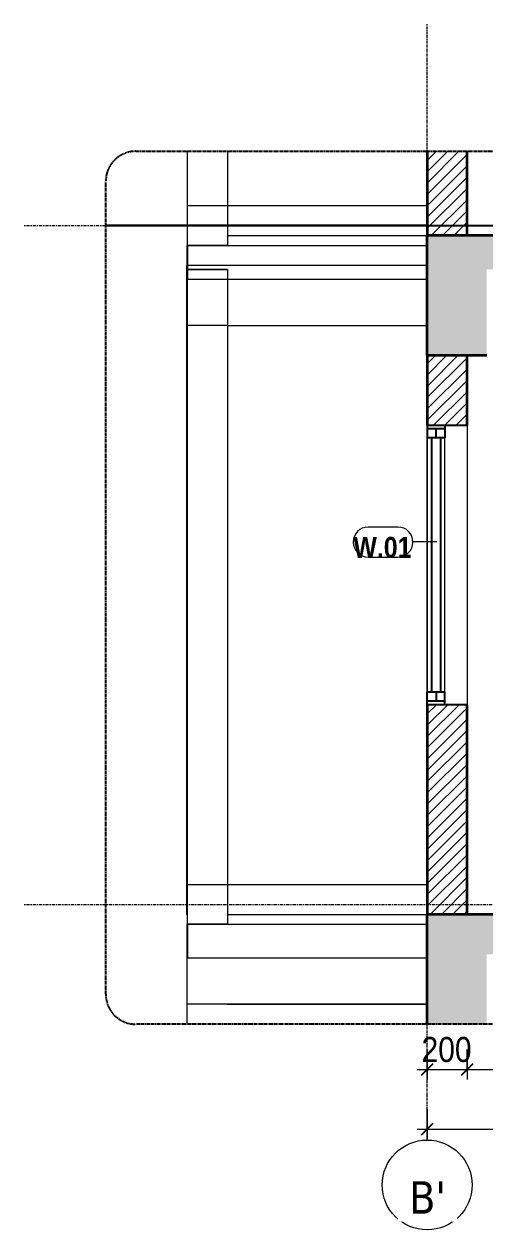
# Model space of a CAD drawing. Header units: millimetres. Extents: x 67190 to 250421, y 542 to 78637.
# Drawn here: x 110280 to 112587, y 570 to 6609 of the extents above; entities that cross this region are included whole.
import ezdxf

# ---------------------------------------------------------------- set-up
doc = ezdxf.new("R2010")
doc.units = ezdxf.units.MM
for name, pattern in [('Centre', [31.75, 6.35, -4.7625, 15.875, -4.7625]), ('Grid Line', [22.225, 12.7, -3.175, 3.175, -3.175]), ('Hidden', [7.14375, 4.7625, -2.38125]), ('IMPORT-CENTER _2_', [40.64, 25.4, -5.08, 5.08, -5.08])]:
    doc.linetypes.add(name, pattern=pattern)
for name, color, linetype, lineweight in [('0-6', 130, 'Continuous', 5), ('A-ANNO-DIMS', 211, 'Continuous', 9), ('A-ANNO-DIMS-50', 211, 'Continuous', 9), ('A-DETL-GENF', 92, 'Continuous', 18), ('A-DETL-GENF-4', 92, 'Hidden', 25), ('A-DETL-GENF-5', 9, 'Continuous', 18), ('A-DETL-MEDM', 33, 'Continuous', 35), ('A-FLOR-3', 7, 'Continuous', 18), ('A-FLOR-LEVL-2', 51, 'Centre', 9), ('A-GLAZ', 151, 'Continuous', 18), ('A-GLAZ-1', 151, 'Continuous', 25), ('A-GLAZ-IDEN', 152, 'Continuous', 9), ('A-WALL', 113, 'Continuous', 18), ('A-WALL-2', 250, 'Continuous', 35), ('A-WALL-PATT-2', 111, 'Continuous', 18), ('G-IMPT', 8, 'Continuous', 18), ('G-IMPT-3', 8, 'IMPORT-CENTER _2_', 18), ('M-EQPM', 50, 'Continuous', 18), ('M-EQPM-2', 50, 'Continuous', 25), ('S-BEAM-2', 7, 'Continuous', 18), ('S-COLS', 52, 'Continuous', 18), ('S-GRID-1', 1, 'Grid Line', 9), ('S-GRID-IDEN', 1, 'Continuous', 9)]:
    doc.layers.add(name, color=color, linetype=linetype, lineweight=lineweight)
doc.styles.add('Arial_B_2', font='arialbd.ttf', dxfattribs={"width": 0.85, "height": 105})
doc.styles.add('Tahoma_B', font='tahomabd.ttf', dxfattribs={"height": 162.5})
doc.styles.add('UTM Avo', font='', dxfattribs={"width": 0.9, "height": 125})
doc.styles.get('UTM Avo').set_extended_font_data('UTM Avo')
doc.dimstyles.new('1_Dim_chi_tiet_2_5', dxfattribs={"dimscale": 304.8, "dimtxt": 124.912619, "dimasz": 0.19685, "dimexe": 0.164042, "dimexo": 0.0625, "dimgap": 0.016404, "dimtad": 1, "dimdec": 0, "dimrnd": 5, "dimzin": 0, "dimdsep": 46, "dimtxsty": 'UTM Avo', "dimblk1": 'OBLIQUE', "dimblk2": 'OBLIQUE', "dimsah": 1, "dimcen": 0.09, "dimdle": 0.164042, "dimazin": 0, "dimtfac": 1, "dimtdec": 4, "dimtix": 1, "dimtmove": 0, "dimatfit": 3, "dimfxl": 0.328084, "dimfxlon": 1, "dimtvp": 1, "dimtolj": 1, "dimtzin": 0, "dimarcsym": 2})
pattern_1 = [(45, (116194.962, 15875), (-28.28427, 28.28427), [])]

# ---------------------------------------------------------------- blocks, each defined once
blk = doc.blocks.new('NCV_TKTC_KET CAU_rvt-4-TKCS_CĂN HỘ LOẠI 5 - MẶT CẮT 3')
at = {"layer": 'A-FLOR-3'}
for p, q in [((23336.9, 5500), (23336.9, 5330)), ((23336.9, 5500), (24535.3, 5500)), ((24535.3, 5330), (23336.9, 5330)), ((23336.9, 2100), (23336.9, 1930)), ((23336.9, 2100), (24535.3, 2100)), ((24535.3, 1930), (23336.9, 1930))]:
    blk.add_line(p, q, dxfattribs=at)
at = {"layer": 'S-BEAM-2'}
for p, q in [((23335.3, 5700), (24536.9, 5700)), ((23335.3, 5700), (23335.3, 5500)), ((23335.3, 5100), (23335.3, 5500)), ((23535.3, 5100), (23335.3, 5100)), ((23535.3, 5100), (24535.3, 5100)), ((23335.3, 2300), (24536.9, 2300)), ((23335.3, 2300), (23335.3, 2100)), ((23335.3, 1700), (23335.3, 2100)), ((23535.3, 1700), (23335.3, 1700)), ((23535.3, 1700), (24535.3, 1700))]:
    blk.add_line(p, q, dxfattribs=at)
blk = doc.blocks.new('1_FAMILY RVT - W01-WxH 1400x1400xmm-389822-TKCS_CĂN HỘ LOẠI 5 - MẶT CẮT 3')
at = {"layer": 'A-GLAZ'}
for p, q in [((24536.9, 3200), (24536.9, 4600)), ((24736.9, 4600), (24736.9, 3200)), ((24536.9, 4536.5), (24536.9, 3263.5)), ((24625.8, 3263.5), (24625.8, 4536.5))]:
    blk.add_line(p, q, dxfattribs=at)
at = {"layer": 'A-GLAZ-1'}
for p, q in [((24536.9, 4600), (24736.9, 4600)), ((24536.9, 4600), (24536.9, 4536.5)), ((24625.8, 4600), (24625.8, 4536.5)), ((24625.8, 4581), (24536.9, 4581)), ((24625.8, 4536.5), (24536.9, 4536.5)), ((24559.2, 4536.5), (24559.2, 3263.5)), ((24581.4, 4536.5), (24581.4, 4581)), ((24603.6, 4536.5), (24603.6, 3263.5)), ((24625.8, 3263.5), (24536.9, 3263.5)), ((24536.9, 3200), (24536.9, 3263.5)), ((24581.4, 3263.5), (24581.4, 3219.1)), ((24625.8, 3200), (24625.8, 3263.5)), ((24536.9, 3219.1), (24625.8, 3219.1)), ((24736.9, 3200), (24536.9, 3200))]:
    blk.add_line(p, q, dxfattribs=at)
blk = doc.blocks.new('TKTC_XREF_251221_MB TANG 2-7 - TKTC_XREF_260130_MB TANG 2-5_dwg_THU NUOC - THU NUOC-444531-TKCS_MB TẦNG 1-4746804-TKCS_CĂN HỘ LOẠI 5 - MẶT CẮT 3')
at = {"layer": 'G-IMPT'}
for p, q in [((23635.7, 5600), (23785.7, 5600)), ((23785.7, 5600), (23635.7, 5600)), ((23660.7, 5600), (23760.7, 5600)), ((23760.7, 5600), (23660.7, 5600)), ((23676.6, 5600), (23670.6, 5600)), ((23670.6, 5600), (23676.6, 5600)), ((23683, 5600), (23689, 5600)), ((23689, 5600), (23683, 5600)), ((23695.4, 5600), (23701.4, 5600)), ((23701.4, 5600), (23695.4, 5600)), ((23713.9, 5600), (23707.9, 5600)), ((23707.9, 5600), (23713.9, 5600)), ((23713.9, 5600), (23707.9, 5600)), ((23707.9, 5600), (23713.9, 5600)), ((23710.7, 5600), (23710.7, 5600)), ((23710.7, 5600), (23710.7, 5600)), ((23710.7, 5600), (23710.7, 5600)), ((23710.7, 5600), (23710.7, 5600)), ((23725.9, 5600), (23719.9, 5600)), ((23719.9, 5600), (23725.9, 5600)), ((23738.3, 5600), (23732.3, 5600)), ((23732.3, 5600), (23738.3, 5600)), ((23744.7, 5600), (23750.7, 5600)), ((23750.7, 5600), (23744.7, 5600))]:
    blk.add_line(p, q, dxfattribs=at)
blk = doc.blocks.new('TKTC_XREF_251221_MB TANG 2-7 - TKTC_XREF_260130_MB TANG 2-5_dwg_$cc-V80-TKCS_CĂN HỘ LOẠI 5 - MẶT CẮT 3')
at = {"layer": 'G-IMPT-3'}
for p, q in [((24231.9, 5600), (24384.9, 5600)), ((24308.4, 5600), (24308.4, 5600))]:
    blk.add_line(p, q, dxfattribs=at)
at = {"layer": 'M-EQPM'}
for p, q in [((24308.4, 5600), (24251.5, 5600)), ((24251.5, 5600), (24365.2, 5600)), ((24362.4, 5600), (24254.3, 5600)), ((24254.3, 5600), (24308.4, 5600)), ((24308.4, 5600), (24362.4, 5600)), ((24365.2, 5600), (24308.4, 5600))]:
    blk.add_line(p, q, dxfattribs=at)
blk = doc.blocks.new('TKTC_XREF_251221_MB TANG 2-7 - TKTC_XREF_260130_MB TANG 2-5_dwg_CUM U_DN100-V76-TKCS_CĂN HỘ LOẠI 5 - MẶT CẮT 3')
at = {"layer": 'G-IMPT'}
for p, q in [((28750.6, 5600), (28735.3, 5600)), ((28735.3, 5600), (28737.2, 5600)), ((28740.1, 5600), (28737.2, 5600)), ((28737.2, 5600), (28748.7, 5600)), ((28747.3, 5600), (28738.7, 5600)), ((28739, 5600), (28876.6, 5600)), ((28745.8, 5600), (28740.1, 5600)), ((28741.4, 5600), (28740.4, 5600)), ((28745.5, 5600), (28740.4, 5600)), ((28744.6, 5600), (28741.4, 5600)), ((28744.6, 5600), (28741.4, 5600)), ((28744.6, 5600), (28741.4, 5600)), ((28745.5, 5600), (28744.6, 5600)), ((28748.7, 5600), (28745.8, 5600)), ((28747, 5600), (28868.7, 5600)), ((28747, 5600), (28751, 5600)), ((28748.7, 5600), (28750.6, 5600)), ((28751, 5600), (28864.7, 5600)), ((28868.7, 5600), (28864.7, 5600)), ((28880.3, 5600), (28865, 5600)), ((28865, 5600), (28866.9, 5600)), ((28869.8, 5600), (28866.9, 5600)), ((28866.9, 5600), (28878.4, 5600)), ((28877, 5600), (28868.3, 5600)), ((28875.5, 5600), (28869.8, 5600)), ((28871, 5600), (28870.1, 5600)), ((28875.2, 5600), (28870.1, 5600)), ((28874.2, 5600), (28871, 5600)), ((28874.2, 5600), (28871, 5600)), ((28874.2, 5600), (28871, 5600)), ((28875.2, 5600), (28874.2, 5600)), ((28878.4, 5600), (28875.5, 5600)), ((28878.4, 5600), (28880.3, 5600))]:
    blk.add_line(p, q, dxfattribs=at)
blk = doc.blocks.new('TKTC_XREF_251221_MB TANG 2-7 - TKTC_XREF_260130_MB TANG 2-5_dwg_$cc-V81-TKCS_CĂN HỘ LOẠI 5 - MẶT CẮT 3')
at = {"layer": 'G-IMPT-3'}
for p, q in [((24413.7, 5600), (24534.8, 5600)), ((24473.9, 5600), (24474.6, 5600))]:
    blk.add_line(p, q, dxfattribs=at)
at = {"layer": 'M-EQPM'}
for p, q in [((24474.3, 5600), (24429.3, 5600)), ((24429.3, 5600), (24519.3, 5600)), ((24519.3, 5600), (24474.3, 5600)), ((24474.5, 5600), (24474.5, 5600))]:
    blk.add_line(p, q, dxfattribs=at)
blk = doc.blocks.new('TKTC_XREF_251221_MB TANG 2-7 - TKTC_XREF_260130_MB TANG 2-5_dwg_CUM U_DN100-V82-TKCS_CĂN HỘ LOẠI 5 - MẶT CẮT 3')
at = {"layer": 'G-IMPT'}
for p, q in [((24418.9, 5600), (24416.6, 5600)), ((24424.5, 5600), (24417.7, 5600)), ((24418, 5600), (24527, 5600)), ((24418, 5600), (24418, 5600)), ((24423.4, 5600), (24418.9, 5600)), ((24418.9, 5600), (24418.9, 5600)), ((24419.9, 5600), (24419.1, 5600)), ((24422.4, 5600), (24419.9, 5600)), ((24422.4, 5600), (24419.9, 5600)), ((24422.4, 5600), (24419.9, 5600)), ((24423.1, 5600), (24422.4, 5600)), ((24425.7, 5600), (24423.4, 5600)), ((24423.4, 5600), (24423.4, 5600)), ((24424.4, 5600), (24520.7, 5600)), ((24427.5, 5600), (24517.5, 5600)), ((24521.5, 5600), (24519.2, 5600)), ((24527.2, 5600), (24520.3, 5600)), ((24526, 5600), (24521.5, 5600)), ((24521.5, 5600), (24521.5, 5600)), ((24522.5, 5600), (24521.7, 5600)), ((24525, 5600), (24522.5, 5600)), ((24525, 5600), (24522.5, 5600)), ((24525, 5600), (24522.5, 5600)), ((24525.8, 5600), (24525, 5600)), ((24528.3, 5600), (24526, 5600)), ((24526, 5600), (24526, 5600)), ((24526.9, 5600), (24527, 5600))]:
    blk.add_line(p, q, dxfattribs=at)
at = {"layer": 'G-IMPT', "flags": 128}
for points in [[(24425.7, 5600), (24427.2, 5600), (24427.2, 5600), (24415.1, 5600), (24415.1, 5600), (24416.6, 5600)], [(24416.6, 5600), (24416.6, 5600), (24425.7, 5600), (24425.7, 5600)], [(24423.1, 5600), (24423.1, 5600), (24419.1, 5600), (24419.1, 5600)], [(24424.3, 5600), (24424.4, 5600), (24427.5, 5600)], [(24520.6, 5600), (24520.7, 5600), (24517.5, 5600)], [(24528.3, 5600), (24529.8, 5600), (24529.8, 5600), (24517.7, 5600), (24517.7, 5600), (24519.2, 5600)], [(24519.2, 5600), (24519.2, 5600), (24528.3, 5600), (24528.3, 5600)], [(24525.8, 5600), (24525.8, 5600), (24521.7, 5600), (24521.7, 5600)]]:
    blk.add_lwpolyline(points, dxfattribs=at)
blk = doc.blocks.new('TKTC_XREF_251221_MB TANG 2-7 - TKTC_XREF_260130_MB TANG 2-5_dwg_$cc-V87-TKCS_CĂN HỘ LOẠI 5 - MẶT CẮT 3')
at = {"layer": 'G-IMPT-3'}
for p, q in [((24345.4, 5600), (24498.4, 5600)), ((24421.9, 5600), (24421.9, 5600))]:
    blk.add_line(p, q, dxfattribs=at)
at = {"layer": 'M-EQPM'}
for p, q in [((24421.9, 5600), (24367.8, 5600)), ((24367.8, 5600), (24421.9, 5600)), ((24421.9, 5600), (24409.4, 5600)), ((24409.4, 5600), (24421.9, 5600)), ((24421.9, 5600), (24434.4, 5600)), ((24434.4, 5600), (24421.9, 5600)), ((24478.8, 5600), (24478.8, 5600))]:
    blk.add_line(p, q, dxfattribs=at)
blk = doc.blocks.new('TKTC_XREF_251221_MB TANG 2-7 - TKTC_XREF_260130_MB TANG 2-5_dwg_CUM U_DN100-V88-TKCS_CĂN HỘ LOẠI 5 - MẶT CẮT 3')
at = {"layer": 'G-IMPT'}
for p, q in [((24421.9, 5600), (24354.8, 5600)), ((24354.8, 5600), (24421.9, 5600)), ((24421.9, 5600), (24362.6, 5600)), ((24362.6, 5600), (24421.9, 5600)), ((24421.9, 5600), (24421.9, 5600)), ((24486.7, 5600), (24421.9, 5600)), ((24486.7, 5600), (24421.9, 5600)), ((24486.8, 5600), (24421.9, 5600)), ((24486.8, 5600), (24421.9, 5600)), ((24488.7, 5600), (24486.7, 5600)), ((24486.7, 5600), (24488.7, 5600)), ((24488.7, 5600), (24486.8, 5600)), ((24486.8, 5600), (24488.7, 5600)), ((24493.5, 5600), (24488.7, 5600)), ((24488.7, 5600), (24493.5, 5600)), ((24488.7, 5600), (24493.5, 5600)), ((24488.7, 5600), (24493.5, 5600)), ((24493.5, 5600), (24488.7, 5600)), ((24488.7, 5600), (24493.5, 5600)), ((24488.7, 5600), (24493.5, 5600)), ((24488.7, 5600), (24493.5, 5600)), ((24493.5, 5600), (24493.5, 5600)), ((24493.5, 5600), (24493.5, 5600)), ((24494.4, 5600), (24499.8, 5600)), ((24499.8, 5600), (24494.4, 5600)), ((24494.4, 5600), (24499.8, 5600)), ((24499.8, 5600), (24494.4, 5600)), ((24500.8, 5600), (24499.8, 5600)), ((24499.8, 5600), (24500.8, 5600)), ((24500.8, 5600), (24499.8, 5600)), ((24499.8, 5600), (24500.8, 5600))]:
    blk.add_line(p, q, dxfattribs=at)
blk = doc.blocks.new('TKTC_XREF_251221_MB TANG 2-7 - TKTC_XREF_260130_MB TANG 2-5_dwg_THU NUOC - THU NUOC-444531-TKCS_MB TẦNG 1-4746810-TKCS_CĂN HỘ LOẠI 5 - MẶT CẮT 3')
at = {"layer": 'G-IMPT'}
for p, q in [((25012, 5600), (25162, 5600)), ((25162, 5600), (25012, 5600)), ((25037, 5600), (25137, 5600)), ((25137, 5600), (25037, 5600)), ((25052.9, 5600), (25046.9, 5600)), ((25046.9, 5600), (25052.9, 5600)), ((25059.3, 5600), (25065.3, 5600)), ((25065.3, 5600), (25059.3, 5600)), ((25071.7, 5600), (25077.7, 5600)), ((25077.7, 5600), (25071.7, 5600)), ((25090.2, 5600), (25084.2, 5600)), ((25084.2, 5600), (25090.2, 5600)), ((25090.2, 5600), (25084.2, 5600)), ((25084.2, 5600), (25090.2, 5600)), ((25087, 5600), (25087, 5600)), ((25087, 5600), (25087, 5600)), ((25087, 5600), (25087, 5600)), ((25087, 5600), (25087, 5600)), ((25102.2, 5600), (25096.2, 5600)), ((25096.2, 5600), (25102.2, 5600)), ((25114.6, 5600), (25108.6, 5600)), ((25108.6, 5600), (25114.6, 5600)), ((25121, 5600), (25127, 5600)), ((25127, 5600), (25121, 5600))]:
    blk.add_line(p, q, dxfattribs=at)
blk = doc.blocks.new('TKTC_XREF_251221_MB TANG 2-7 - TKTC_XREF_260130_MB TANG 2-5_dwg_FD-4746794-TKCS_CĂN HỘ LOẠI 5 - MẶT CẮT 3')
at = {"layer": 'G-IMPT'}
for p, q in [((23833.4, 5600), (23983.4, 5600)), ((23983.4, 5600), (23833.4, 5600)), ((23908.4, 5600), (23908.4, 5600))]:
    blk.add_line(p, q, dxfattribs=at)
at = {"layer": 'M-EQPM'}
for p, q in [((23961.7, 5600), (23855.1, 5600)), ((23946.1, 5600), (23870.7, 5600)), ((23946.1, 5600), (23870.7, 5600))]:
    blk.add_line(p, q, dxfattribs=at)
blk = doc.blocks.new('TKTC_XREF_251221_MB TANG 2-7 - TKTC_XREF_251221_MB TANG 2-7-2039446-TKCS_CĂN HỘ LOẠI 5 - MẶT CẮT 3')
at = {"layer": 'M-EQPM'}
for p, q in [((24236.6, 5600), (24236.9, 5600)), ((24537, 5600), (24236.6, 5600)), ((24536.9, 5600), (24236.8, 5600)), ((24236.8, 5600), (24536.9, 5600)), ((24236.9, 5600), (24537.4, 5600)), ((24335.4, 5600), (24485, 5600)), ((24485, 5600), (24335.4, 5600)), ((24336.4, 5600), (24486.1, 5600)), ((24486.1, 5600), (24336.4, 5600)), ((24337.2, 5600), (24486.8, 5600)), ((24486.8, 5600), (24337.2, 5600)), ((24485.2, 5600), (24534.9, 5600)), ((24534.9, 5600), (24485.2, 5600)), ((24486.2, 5600), (24536, 5600)), ((24536, 5600), (24486.2, 5600)), ((24486.9, 5600), (24536.7, 5600)), ((24536.7, 5600), (24486.9, 5600)), ((24537.4, 5600), (24537, 5600))]:
    blk.add_line(p, q, dxfattribs=at)
at = {"layer": 'M-EQPM-2'}
for p, q in [((22927.4, 5600), (34015.7, 5600)), ((24539, 5600), (22927.4, 5600)), ((23339, 5600), (24539, 5600)), ((24539, 5600), (23339, 5600)), ((23339, 5600), (24539, 5600)), ((24539, 5600), (23339, 5600)), ((23339, 5600), (24539, 5600)), ((24538.6, 5600), (23339, 5600)), ((23339, 5600), (24538.6, 5600)), ((24538.6, 5600), (23339, 5600)), ((23339, 5600), (24536.9, 5600))]:
    blk.add_line(p, q, dxfattribs=at)
for name, p in [('TKTC_XREF_251221_MB TANG 2-7 - TKTC_XREF_260130_MB TANG 2-5_dwg_THU NUOC - THU NUOC-444531-TKCS_MB TẦNG 1-4746810-TKCS_CĂN HỘ LOẠI 5 - MẶT CẮT 3', (-1376.7, 0)), ('TKTC_XREF_251221_MB TANG 2-7 - TKTC_XREF_260130_MB TANG 2-5_dwg_THU NUOC - THU NUOC-444531-TKCS_MB TẦNG 1-4746810-TKCS_CĂN HỘ LOẠI 5 - MẶT CẮT 3', (-1376.7, 0)), ('TKTC_XREF_251221_MB TANG 2-7 - TKTC_XREF_260130_MB TANG 2-5_dwg_THU NUOC - THU NUOC-444531-TKCS_MB TẦNG 1-4746810-TKCS_CĂN HỘ LOẠI 5 - MẶT CẮT 3', (-1376.7, 0)), ('TKTC_XREF_251221_MB TANG 2-7 - TKTC_XREF_260130_MB TANG 2-5_dwg_THU NUOC - THU NUOC-444531-TKCS_MB TẦNG 1-4746804-TKCS_CĂN HỘ LOẠI 5 - MẶT CẮT 3', (0, 0)), ('TKTC_XREF_251221_MB TANG 2-7 - TKTC_XREF_260130_MB TANG 2-5_dwg_FD-4746794-TKCS_CĂN HỘ LOẠI 5 - MẶT CẮT 3', (0, 0)), ('TKTC_XREF_251221_MB TANG 2-7 - TKTC_XREF_260130_MB TANG 2-5_dwg_$cc-V80-TKCS_CĂN HỘ LOẠI 5 - MẶT CẮT 3', (0, 0)), ('TKTC_XREF_251221_MB TANG 2-7 - TKTC_XREF_260130_MB TANG 2-5_dwg_$cc-V87-TKCS_CĂN HỘ LOẠI 5 - MẶT CẮT 3', (-1.8, 0)), ('TKTC_XREF_251221_MB TANG 2-7 - TKTC_XREF_260130_MB TANG 2-5_dwg_$cc-V87-TKCS_CĂN HỘ LOẠI 5 - MẶT CẮT 3', (-0.8, 0)), ('TKTC_XREF_251221_MB TANG 2-7 - TKTC_XREF_260130_MB TANG 2-5_dwg_$cc-V87-TKCS_CĂN HỘ LOẠI 5 - MẶT CẮT 3', (0, 0)), ('TKTC_XREF_251221_MB TANG 2-7 - TKTC_XREF_260130_MB TANG 2-5_dwg_CUM U_DN100-V88-TKCS_CĂN HỘ LOẠI 5 - MẶT CẮT 3', (-1.8, 0)), ('TKTC_XREF_251221_MB TANG 2-7 - TKTC_XREF_260130_MB TANG 2-5_dwg_CUM U_DN100-V88-TKCS_CĂN HỘ LOẠI 5 - MẶT CẮT 3', (-0.8, 0)), ('TKTC_XREF_251221_MB TANG 2-7 - TKTC_XREF_260130_MB TANG 2-5_dwg_CUM U_DN100-V88-TKCS_CĂN HỘ LOẠI 5 - MẶT CẮT 3', (0, 0)), ('TKTC_XREF_251221_MB TANG 2-7 - TKTC_XREF_260130_MB TANG 2-5_dwg_$cc-V81-TKCS_CĂN HỘ LOẠI 5 - MẶT CẮT 3', (0, 0)), ('TKTC_XREF_251221_MB TANG 2-7 - TKTC_XREF_260130_MB TANG 2-5_dwg_CUM U_DN100-V82-TKCS_CĂN HỘ LOẠI 5 - MẶT CẮT 3', (0, 0))]:
    blk.add_blockref(name, p)
at = {"extrusion": (0, 0, -1)}
blk.add_blockref('TKTC_XREF_251221_MB TANG 2-7 - TKTC_XREF_260130_MB TANG 2-5_dwg_CUM U_DN100-V76-TKCS_CĂN HỘ LOẠI 5 - MẶT CẮT 3', (-53117.1, 0), dxfattribs=at)
blk = doc.blocks.new('BORDER VIEW - BORDER VIEW-2590529-TKCS_CĂN HỘ LOẠI 5 - MẶT CẮT 3')
at = {"layer": 'A-DETL-GENF-4'}
for p, q in [((23077.4, 5971.8), (33865.7, 5971.8)), ((22927.4, 1750), (22927.4, 5821.8)), ((33865.7, 1600), (23077.4, 1600))]:
    blk.add_line(p, q, dxfattribs=at)
for centre, start, end in [((23077.4, 5821.8), 90, 180), ((23077.4, 1750), 180, 270)]:
    blk.add_arc(centre, 150, start, end, dxfattribs=at)
blk = doc.blocks.new('Grid - M_Grid Head - Circle-353313-TKCS_CĂN HỘ LOẠI 5 - MẶT CẮT 3')
at = {"layer": 'S-GRID-IDEN'}
blk.add_circle((25536.9, 794.5), 225, dxfattribs=at)
blk = doc.blocks.new('DIMBLOCK78-TKCS_CĂN HỘ LOẠI 5 - MẶT CẮT 3')
at = {"layer": 'A-ANNO-DIMS-50'}
for p, q in [((112298.3, 1473.4), (112298.3, 1323.4)), ((112298.3, 1373.4), (112298.3, 1473.4)), ((112498.3, 1473.4), (112498.3, 1323.4)), ((112498.3, 1373.4), (112498.3, 1473.4)), ((112248.3, 1373.4), (112498.3, 1373.4))]:
    blk.add_line(p, q, dxfattribs=at)
at = {"layer": 'A-ANNO-DIMS-50', "lineweight": 25}
for p, q in [((112298.3, 1373.4), (112328.3, 1403.4)), ((112498.3, 1373.4), (112528.3, 1403.4)), ((112298.3, 1373.4), (112268.3, 1343.4)), ((112498.3, 1373.4), (112468.3, 1343.4))]:
    blk.add_line(p, q, dxfattribs=at)
at = {"layer": 'A-ANNO-DIMS-50', "color": 0, "insert": (112270, 1535.7), "char_height": 125, "width": 308.118, "attachment_point": 1, "line_spacing_factor": 1.110334, "style": 'UTM Avo'}
blk.add_mtext('200', dxfattribs=at)
blk = doc.blocks.new('_Oblique')
at = {"color": 0, "linetype": 'ByBlock', "lineweight": -2}
blk.add_line((-0.5, -0.5), (0.5, 0.5), dxfattribs=at)
blk = doc.blocks.new('DIMBLOCK79-TKCS_CĂN HỘ LOẠI 5 - MẶT CẮT 3')
at = {"layer": 'A-ANNO-DIMS-50'}
for p, q in [((112498.3, 1473.4), (112498.3, 1323.4)), ((112498.3, 1373.4), (112498.3, 1473.4)), ((118998.3, 1473.4), (118998.3, 1323.4)), ((118998.3, 1373.4), (118998.3, 1473.4)), ((112498.3, 1373.4), (118998.3, 1373.4))]:
    blk.add_line(p, q, dxfattribs=at)
at = {"layer": 'A-ANNO-DIMS-50', "lineweight": 25}
for p, q in [((112498.3, 1373.4), (112528.3, 1403.4)), ((118998.3, 1373.4), (119028.3, 1403.4)), ((112498.3, 1373.4), (112468.3, 1343.4)), ((118998.3, 1373.4), (118968.3, 1343.4))]:
    blk.add_line(p, q, dxfattribs=at)
at = {"layer": 'A-ANNO-DIMS-50', "color": 0, "insert": (115577.2, 1535.7), "char_height": 125, "width": 410.824, "attachment_point": 1, "line_spacing_factor": 1.110334, "style": 'UTM Avo'}
blk.add_mtext('6500', dxfattribs=at)
blk = doc.blocks.new('DIMBLOCK82-TKCS_CĂN HỘ LOẠI 5 - MẶT CẮT 3')
at = {"layer": 'A-ANNO-DIMS-50'}
for p, q in [((112298.3, 1173.4), (112298.3, 1023.4)), ((112298.3, 1073.4), (112298.3, 1173.4)), ((121298.3, 1173.4), (121298.3, 1023.4)), ((121298.3, 1073.4), (121298.3, 1173.4)), ((112248.3, 1073.4), (121348.3, 1073.4))]:
    blk.add_line(p, q, dxfattribs=at)
at = {"layer": 'A-ANNO-DIMS-50', "lineweight": 25}
for p, q in [((112298.3, 1073.4), (112328.3, 1103.4)), ((121298.3, 1073.4), (121328.3, 1103.4)), ((112298.3, 1073.4), (112268.3, 1043.4)), ((121298.3, 1073.4), (121268.3, 1043.4))]:
    blk.add_line(p, q, dxfattribs=at)
at = {"layer": 'A-ANNO-DIMS-50', "color": 0, "insert": (116627.2, 1235.7), "char_height": 125, "width": 410.824, "attachment_point": 1, "line_spacing_factor": 1.110334, "style": 'UTM Avo'}
blk.add_mtext('9000', dxfattribs=at)
blk = doc.blocks.new('SSA-WINDOW TAG - 10-2062020-TKCS_CĂN HỘ LOẠI 5 - MẶT CẮT 3')
at = {"layer": 'A-GLAZ-IDEN'}
for p, q in [((24390.7, 4089.6), (24241.4, 4089.6)), ((24241.4, 3939.6), (24390.7, 3939.6))]:
    blk.add_line(p, q, dxfattribs=at)
for centre, start, end in [((24241.4, 4014.6), 90, 270), ((24390.7, 4014.6), 270, 90)]:
    blk.add_arc(centre, 75, start, end, dxfattribs=at)

msp = doc.modelspace()

# ---------------------------------------------------------------- hatches: boundary and pattern name
at = {"layer": 'A-DETL-GENF-5'}
h = msp.add_hatch(dxfattribs=at)
h.set_pattern_fill('FP_8', color=256, style=0, pattern_type=2)
h.set_pattern_definition([(50, (116194.96, 15875), (364.368, -31.8783), [38.1, -419.1]), (355, (116194.96, 15875), (-70.486, 382.113), [30.48, -335.28]), (100.451, (116225.33, 15872.34), (293.885, 350.233), [32.38, -356.18]), (46.184, (116194.96, 15976.6), (542.158, -84.086), [57.15, -628.65]), (96.636, (116240.14, 15969.6), (474.805, 494.855), [48.57, -534.27]), (351.184, (116194.96, 15976.6), (474.81, 494.85), [45.72, -502.92]), (21, (116245.76, 15951.2), (303.2285, -204.5305), [38.1, -419.1]), (326, (116245.76, 15951.2), (123.604, 368.376), [30.48, -335.28]), (71.451, (116271.03, 15934.16), (426.834, 163.843), [32.38, -356.18]), (37.5, (116194.96, 15875), (6.1766, 169.1102), [3.353, -327.863, 3.353, -337.007, -336.55]), (37.5, (116194.96, 15875), (6.1766, 169.1102), [-671.576, 3.353, -333.197]), (7.5, (116194.96, 15875), (133.6389, 200.3615), [3.353, -190.703, 3.353, -320.243, -128.27]), (7.5, (116194.96, 15875), (133.6389, 200.3615), [-517.652, 3.353, -124.917]), (327.5, (116081.68, 15875), (271.1818, -11.4584), [3.353, -123.647, 3.353, -392.887, -525.78]), (327.5, (116081.68, 15875), (271.1818, -11.4584), [-523.24, 3.353, -522.427]), (317.5, (116030.88, 15875), (296.2585, 50.853), [3.353, -161.747, 3.353, -259.791, -373.38]), (317.5, (116030.88, 15875), (296.2585, 50.853), [-428.244, 3.353, -370.027]), (45, (116194.96, 15875), (-125.7236, 125.7236), []), (45, (116194.96, 16065.5), (-125.7236, 125.7236), [])])
h.paths.add_polyline_path([(112298.3, 1600), (112596.7, 1600), (112596.7, 1950), (116598.3, 1950), (116598.3, 1750), (116798.3, 1750), (116798.3, 1930), (120696.3, 1930), (120696.3, 1700), (121296.3, 1700), (121296.3, 1950), (121777.1, 1950), (121777.1, 2150), (112296.7, 2150), (112296.7, 1600)])
h.paths.add_polyline_path([(112498.3, 4950), (112596.7, 4950), (112596.7, 5380), (116598.3, 5380), (116598.3, 5150), (116798.3, 5150), (116798.3, 5330), (120696.3, 5330), (120696.3, 5100), (121296.3, 5100), (121296.3, 5350), (121777.1, 5350), (121777.1, 5550), (112296.7, 5550), (112296.7, 4950), (112298.8, 4950)])
at = {"layer": 'A-WALL-PATT-2'}
h = msp.add_hatch(dxfattribs=at)
h.set_pattern_fill('FP_9', color=256, style=0, pattern_type=2)
h.set_pattern_definition(pattern_1)
h.paths.add_polyline_path([(112498.3, 5550), (112498.3, 5971.8), (112298.3, 5971.8), (112298.3, 5550)])
h = msp.add_hatch(dxfattribs=at)
h.set_pattern_fill('FP_9', color=256, style=0, pattern_type=2)
h.set_pattern_definition(pattern_1)
h.paths.add_polyline_path([(112298.3, 2150), (112498.3, 2150), (112498.3, 3200), (112298.8, 3200), (112298.3, 2200)])
h.paths.add_polyline_path([(112298.8, 4600), (112498.3, 4600), (112498.3, 4950), (112298.8, 4950)])

# ---------------------------------------------------------------- linework, layer by layer
at = {"layer": 'A-DETL-MEDM'}
for p, q in [((121777.1, 5550), (112296.7, 5550)), ((112296.7, 5550), (112296.7, 4950)), ((112296.7, 4950), (112596.7, 4950)), ((121777.1, 2150), (112296.7, 2150)), ((112296.7, 2150), (112296.7, 1600))]:
    msp.add_line(p, q, dxfattribs=at)
at = {"layer": 'A-FLOR-LEVL-2'}
for p, q in [((110279.8, 5600), (122443.2, 5600)), ((110279.8, 2200), (122443.2, 2200))]:
    msp.add_line(p, q, dxfattribs=at)
at = {"layer": 'A-GLAZ-IDEN'}
msp.add_line((112347.2, 4015.1), (112227.1, 4015.1), dxfattribs=at)
at = {"layer": 'A-WALL'}
for p, q in [((111298.3, 5971.8), (111298.3, 5550)), ((111298.3, 5550), (112296.7, 5550)), ((112296.7, 5400), (111093.8, 5400)), ((111093.8, 5400), (111093.8, 2150)), ((111098.3, 2150), (111098.3, 5380)), ((111098.3, 5380), (111298.3, 5380)), ((111298.3, 5380), (111298.3, 2150)), ((112298.3, 4600), (112298.3, 4950)), ((112298.3, 2200), (112298.3, 3200)), ((111093.8, 2150), (111098.3, 2150)), ((111298.3, 2150), (112296.7, 2150)), ((111096.7, 1600), (111096.7, 1700)), ((112296.7, 1700), (111096.7, 1700))]:
    msp.add_line(p, q, dxfattribs=at)
at = {"layer": 'A-WALL-2'}
for p, q in [((112298.3, 5971.8), (112298.3, 5550)), ((112498.3, 5550), (112498.3, 5971.8)), ((112298.8, 4950), (112298.8, 4600)), ((112498.3, 4600), (112498.3, 4950)), ((112298.8, 3200), (112298.8, 2200)), ((112498.3, 2150), (112498.3, 3200)), ((112298.8, 2200), (112298.3, 2200)), ((112298.3, 2200), (112298.3, 2150))]:
    msp.add_line(p, q, dxfattribs=at)
at = {"layer": 'S-COLS'}
for p, q in [((111098.3, 5500), (111098.3, 5971.8)), ((111298.3, 5971.8), (111298.3, 5550)), ((111298.3, 5500), (111098.3, 5500)), ((111298.3, 5550), (111298.3, 5500)), ((111098.3, 2150), (111098.3, 5380)), ((111298.3, 5380), (111098.3, 5380)), ((111298.3, 5380), (111298.3, 2150)), ((111098.3, 2100), (111098.3, 2150)), ((111298.3, 2150), (111298.3, 2100)), ((111298.3, 2100), (111098.3, 2100))]:
    msp.add_line(p, q, dxfattribs=at)
at = {"layer": 'S-GRID-1'}
for p, q in [((112298.3, 5358.9), (112298.3, 6608.9)), ((112298.3, 2269.5), (112298.3, 5358.9)), ((112298.3, 1019.5), (112298.3, 2269.5))]:
    msp.add_line(p, q, dxfattribs=at)

# ---------------------------------------------------------------- block references
at = {"layer": '0-6'}
msp.add_blockref('NCV_TKTC_KET CAU_rvt-4-TKCS_CĂN HỘ LOẠI 5 - MẶT CẮT 3', (87761.4, 0), dxfattribs=at)
at = {"layer": 'A-DETL-GENF'}
msp.add_blockref('BORDER VIEW - BORDER VIEW-2590529-TKCS_CĂN HỘ LOẠI 5 - MẶT CẮT 3', (87761.4, 0), dxfattribs=at)
at = {"layer": 'A-GLAZ'}
msp.add_blockref('1_FAMILY RVT - W01-WxH 1400x1400xmm-389822-TKCS_CĂN HỘ LOẠI 5 - MẶT CẮT 3', (87761.4, 0), dxfattribs=at)
at = {"layer": 'A-GLAZ-IDEN'}
msp.add_blockref('SSA-WINDOW TAG - 10-2062020-TKCS_CĂN HỘ LOẠI 5 - MẶT CẮT 3', (87761.4, 0), dxfattribs=at)
at = {"layer": 'M-EQPM'}
msp.add_blockref('TKTC_XREF_251221_MB TANG 2-7 - TKTC_XREF_251221_MB TANG 2-7-2039446-TKCS_CĂN HỘ LOẠI 5 - MẶT CẮT 3', (87761.4, 0), dxfattribs=at)
at = {"layer": 'S-GRID-IDEN'}
msp.add_blockref('Grid - M_Grid Head - Circle-353313-TKCS_CĂN HỘ LOẠI 5 - MẶT CẮT 3', (86761.4, 0), dxfattribs=at)

# ---------------------------------------------------------------- texts
at = {"layer": 'A-GLAZ-IDEN', "insert": (112074.3, 3987.3), "char_height": 105, "width": 300.9, "attachment_point": 5, "line_spacing_factor": 0.936439, "style": 'Arial_B_2'}
msp.add_mtext('\\pt2.1252,4.2504,6.37455,8.49975,10.62495,12.75015,14.87535,16.9995,19.1247,21.2499,23.3751,25.5003,27.6255,29.74965,31.87485,34.00005,36.12525,38.25045,40.3746,42.4998,44.625,46.7502,48.8754,50.99955,53.12475,55.24995,57.37515,59.50035,61.6245,63.7497,65.8749,68.0001;W.01', dxfattribs=at)

# ---------------------------------------------------------------- dimensions: what is measured, and where the dimension line sits
at = {"layer": 'A-ANNO-DIMS'}
for base, p1, p2, override, picture, middle in [((112498.3, 1373.4), (112298.3, 1473.4), (112498.3, 1473.4), {"dimpost": '<>', "dimfxl": 200}, 'DIMBLOCK78-TKCS_CĂN HỘ LOẠI 5 - MẶT CẮT 3', (112398.3, 1443)), ((118998.3, 1373.4), (112498.3, 1473.4), (118998.3, 1473.4), {"dimpost": '<>', "dimfxl": 6499.973178}, 'DIMBLOCK79-TKCS_CĂN HỘ LOẠI 5 - MẶT CẮT 3', (115748.3, 1443)), ((121298.3, 1073.4), (112298.3, 1173.4), (121298.3, 1173.4), {"dimpost": '<>', "dimfxl": 9000}, 'DIMBLOCK82-TKCS_CĂN HỘ LOẠI 5 - MẶT CẮT 3', (116798.3, 1143))]:
    dim = msp.add_linear_dim(base=base, p1=p1, p2=p2, dimstyle='1_Dim_chi_tiet_2_5', override=override, dxfattribs=at)
    dim.commit()
    dim.dimension.update_dxf_attribs({"geometry": picture, "text_midpoint": middle})

# ---------------------------------------------------------------- next in the draw order: texts
at = {"layer": 'S-GRID-IDEN', "insert": (112300.4, 732.1), "char_height": 162.5, "width": 215, "attachment_point": 5, "line_spacing_factor": 0.996129, "style": 'Tahoma_B', "bg_fill": 3, "box_fill_scale": 1.25, "bg_fill_color": 256, "bg_fill_true_color": 13158600, "bg_fill_transparency": 0}
msp.add_mtext("\\pt634.99962,1269.99925,1905.0005,2540.00013,3174.99975,3809.99937,4445.00062,5080.00025,5714.99987,6349.9995,6985.00075,7620.00037,8255,8889.99962,9524.99925,10160.0005,10795.00013,11429.99975,12064.99938,12700.00063,13335.00025,13969.99988,14604.9995,15240.00075,15875.00038,16510,17144.99963,17779.99925,18415.0005,19050.00013,19684.99975,20319.99938;B'", dxfattribs=at)

doc.saveas('drawing.dxf')
